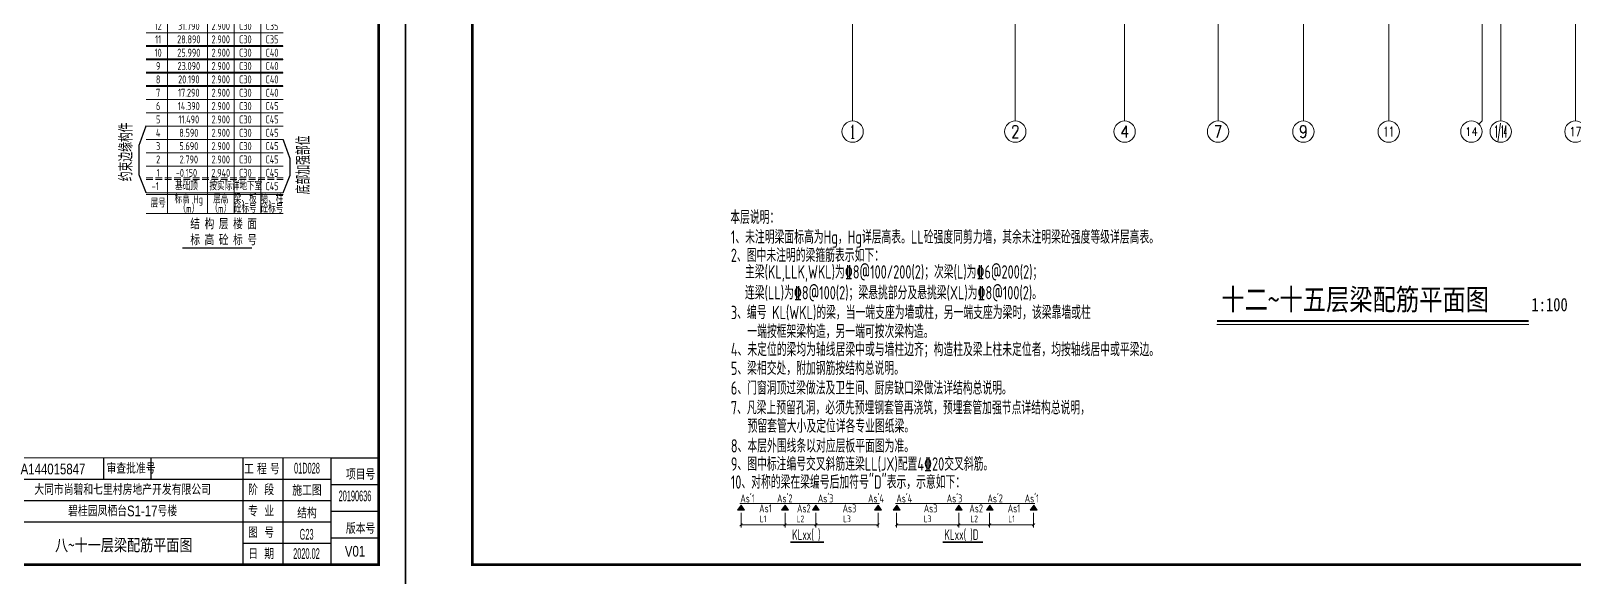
# Model space of a CAD drawing. Extents: x -129922 to 1190196, y -520662 to 139923.
# Drawn here: x 1036367 to 1094221, y -340453 to -319993 of the extents above; entities that cross this region are included whole.
import ezdxf
from ezdxf.enums import TextEntityAlignment as Align

# ---------------------------------------------------------------- set-up
doc = ezdxf.new("R2010")
doc.units = 0
doc.header["$LTSCALE"] = 1000
doc.header["$MEASUREMENT"] = 0
doc.linetypes.add('DASH', pattern=[0.35, 0.25, -0.1])
doc.linetypes.add('DOTE', pattern=[2.42, 2, -0.2, 0.02, -0.2])
for name, color, linetype, lineweight in [('A-标注-轴号', 3, 'Continuous', 15), ('A-标注-轴号文字', 7, 'Continuous', 15), ('A-轴线-塔楼', 1, 'DOTE', 9), ('A-轴线-隔墙', 41, 'DOTE', 9), ('S-板-文字', 7, 'Continuous', 20), ('S-通用-TEXT', 7, 'Continuous', 20)]:
    doc.layers.add(name, color=color, linetype=linetype, lineweight=lineweight)
doc.layers.add('Y-云图图框', color=7, linetype='Continuous')
doc.styles.add('_TCH_AXIS', font='COMPLEX.shx', dxfattribs={"bigfont": 'hztxt.shx'})
doc.styles.add('_YT_Name', font='', dxfattribs={"width": 0.8})
doc.styles.add('_YT_Sign_Text', font='ros.shx', dxfattribs={"width": 0.8, "bigfont": 'hztxt.shx'})
doc.styles.add('COMPLEX', font='COMPLEX')
doc.styles.get("Standard").update_dxf_attribs({"font": 'gbenor.shx', "bigfont": 'gbcbig.shx'})
doc.styles.add('TSSD_NORM', font='tssdeng.shx', dxfattribs={"width": 0.7, "bigfont": 'tssdchn.shx'})
doc.styles.add('TSSD_Rein', font='tssdeng.shx', dxfattribs={"width": 0.7, "bigfont": 'hztxt.shx'})
doc.styles.add('TSSD_REIN_T3', font='tssdeng.shx', dxfattribs={"width": 0.7, "bigfont": 'hztxt.shx'})
doc.styles.add('黑体', font='', dxfattribs={"width": 0.8})
doc.styles.get('_YT_Name').set_extended_font_data('SimHei')
doc.styles.get('黑体').set_extended_font_data('SimHei')
doc.dimstyles.new('_TCH_ARCH&&100', dxfattribs={"dimtxt": 250, "dimasz": 100, "dimexe": 100, "dimexo": 100, "dimgap": 100, "dimtad": 1, "dimdec": 0, "dimzin": 0, "dimdsep": 46, "dimtxsty": 'TSSD_REIN_T3', "dimblk": 'ARCHTICK', "dimcen": 0.09, "dimclrt": 7, "dimazin": 2, "dimtfac": 1, "dimtdec": 0, "dimtix": 1, "dimtmove": 2, "dimatfit": 3, "dimfxl": 0, "dimtolj": 1, "dimtzin": 0, "dimarcsym": 0})

# ---------------------------------------------------------------- blocks, each defined once
blk = doc.blocks.new('_ArchTick')
at = {"color": 0, "linetype": 'ByBlock', "const_width": 0.4}
blk.add_lwpolyline([(-0.5, -0.5), (0.5, 0.5)], dxfattribs=at)
blk = doc.blocks.new('*D73')
at = {"layer": 'Defpoints', "color": 0, "transparency": 16777216}
for p in [(1191, -345), (2839, -345), (2839, -894)]:
    blk.add_point(p, dxfattribs=at)
at = {"layer": 'S-通用-TEXT', "color": 0, "lineweight": -2, "transparency": 16777216}
for p, q in [((1191, -445), (1191, -994)), ((2839, -445), (2839, -994)), ((1191, -894), (2839, -894))]:
    blk.add_line(p, q, dxfattribs=at)
at = {"layer": 'S-通用-TEXT', "color": 0, "lineweight": -2, "transparency": 16777216, "xscale": 100, "yscale": 100, "zscale": 100, "rotation": 180}
blk.add_blockref('_ArchTick', (1191, -894), dxfattribs=at)
at = {"layer": 'S-通用-TEXT', "color": 0, "lineweight": -2, "transparency": 16777216, "xscale": 100, "yscale": 100, "zscale": 100}
blk.add_blockref('_ArchTick', (2839, -894), dxfattribs=at)
at = {"layer": 'S-通用-TEXT', "color": 7, "transparency": 16777216, "insert": (2015, -669), "char_height": 250, "attachment_point": 5, "style": 'TSSD_REIN_T3'}
blk.add_mtext('\\A1;L1', dxfattribs=at)
blk = doc.blocks.new('*D74')
at = {"layer": 'Defpoints', "color": 0, "transparency": 16777216}
for p in [(2839, -345), (3996, -345), (3996, -894)]:
    blk.add_point(p, dxfattribs=at)
at = {"layer": 'S-通用-TEXT', "color": 0, "lineweight": -2, "transparency": 16777216}
for p, q in [((2839, -445), (2839, -994)), ((3996, -445), (3996, -994)), ((2839, -894), (3996, -894))]:
    blk.add_line(p, q, dxfattribs=at)
at = {"layer": 'S-通用-TEXT', "color": 0, "lineweight": -2, "transparency": 16777216, "xscale": 100, "yscale": 100, "zscale": 100, "rotation": 180}
blk.add_blockref('_ArchTick', (2839, -894), dxfattribs=at)
at = {"layer": 'S-通用-TEXT', "color": 0, "lineweight": -2, "transparency": 16777216, "xscale": 100, "yscale": 100, "zscale": 100}
blk.add_blockref('_ArchTick', (3996, -894), dxfattribs=at)
at = {"layer": 'S-通用-TEXT', "color": 7, "transparency": 16777216, "insert": (3418, -669), "char_height": 250, "attachment_point": 5, "style": 'TSSD_REIN_T3'}
blk.add_mtext('\\A1;L2', dxfattribs=at)
blk = doc.blocks.new('*D75')
at = {"layer": 'Defpoints', "color": 0, "transparency": 16777216}
for p in [(3996, -345), (6326, -345), (6326, -894)]:
    blk.add_point(p, dxfattribs=at)
at = {"layer": 'S-通用-TEXT', "color": 0, "lineweight": -2, "transparency": 16777216}
for p, q in [((3996, -445), (3996, -994)), ((6326, -445), (6326, -994)), ((3996, -894), (6326, -894))]:
    blk.add_line(p, q, dxfattribs=at)
at = {"layer": 'S-通用-TEXT', "color": 0, "lineweight": -2, "transparency": 16777216, "xscale": 100, "yscale": 100, "zscale": 100, "rotation": 180}
blk.add_blockref('_ArchTick', (3996, -894), dxfattribs=at)
at = {"layer": 'S-通用-TEXT', "color": 0, "lineweight": -2, "transparency": 16777216, "xscale": 100, "yscale": 100, "zscale": 100}
blk.add_blockref('_ArchTick', (6326, -894), dxfattribs=at)
at = {"layer": 'S-通用-TEXT', "color": 7, "transparency": 16777216, "insert": (5161, -669), "char_height": 250, "attachment_point": 5, "style": 'TSSD_REIN_T3'}
blk.add_mtext('\\A1;L3', dxfattribs=at)
blk = doc.blocks.new('*D76')
at = {"layer": 'Defpoints', "color": 0, "transparency": 16777216}
for p in [(10509, -345), (12157, -345), (12157, -894)]:
    blk.add_point(p, dxfattribs=at)
at = {"layer": 'S-通用-TEXT', "color": 0, "lineweight": -2, "transparency": 16777216}
for p, q in [((10509, -445), (10509, -994)), ((12157, -445), (12157, -994)), ((10509, -894), (12157, -894))]:
    blk.add_line(p, q, dxfattribs=at)
at = {"layer": 'S-通用-TEXT', "color": 0, "lineweight": -2, "transparency": 16777216, "xscale": 100, "yscale": 100, "zscale": 100, "rotation": 180}
blk.add_blockref('_ArchTick', (10509, -894), dxfattribs=at)
at = {"layer": 'S-通用-TEXT', "color": 0, "lineweight": -2, "transparency": 16777216, "xscale": 100, "yscale": 100, "zscale": 100}
blk.add_blockref('_ArchTick', (12157, -894), dxfattribs=at)
at = {"layer": 'S-通用-TEXT', "color": 7, "transparency": 16777216, "insert": (11333, -669), "char_height": 250, "attachment_point": 5, "style": 'TSSD_REIN_T3'}
blk.add_mtext('\\A1;L1', dxfattribs=at)
blk = doc.blocks.new('*D77')
at = {"layer": 'Defpoints', "color": 0, "transparency": 16777216}
for p in [(9351, -345), (10509, -345), (10509, -894)]:
    blk.add_point(p, dxfattribs=at)
at = {"layer": 'S-通用-TEXT', "color": 0, "lineweight": -2, "transparency": 16777216}
for p, q in [((9351, -445), (9351, -994)), ((10509, -445), (10509, -994)), ((9351, -894), (10509, -894))]:
    blk.add_line(p, q, dxfattribs=at)
at = {"layer": 'S-通用-TEXT', "color": 0, "lineweight": -2, "transparency": 16777216, "xscale": 100, "yscale": 100, "zscale": 100, "rotation": 180}
blk.add_blockref('_ArchTick', (9351, -894), dxfattribs=at)
at = {"layer": 'S-通用-TEXT', "color": 0, "lineweight": -2, "transparency": 16777216, "xscale": 100, "yscale": 100, "zscale": 100}
blk.add_blockref('_ArchTick', (10509, -894), dxfattribs=at)
at = {"layer": 'S-通用-TEXT', "color": 7, "transparency": 16777216, "insert": (9930, -669), "char_height": 250, "attachment_point": 5, "style": 'TSSD_REIN_T3'}
blk.add_mtext('\\A1;L2', dxfattribs=at)
blk = doc.blocks.new('*D78')
at = {"layer": 'Defpoints', "color": 0, "transparency": 16777216}
for p in [(7021, -345), (9351, -345), (9351, -894)]:
    blk.add_point(p, dxfattribs=at)
at = {"layer": 'S-通用-TEXT', "color": 0, "lineweight": -2, "transparency": 16777216}
for p, q in [((7021, -445), (7021, -994)), ((9351, -445), (9351, -994)), ((7021, -894), (9351, -894))]:
    blk.add_line(p, q, dxfattribs=at)
at = {"layer": 'S-通用-TEXT', "color": 0, "lineweight": -2, "transparency": 16777216, "xscale": 100, "yscale": 100, "zscale": 100, "rotation": 180}
blk.add_blockref('_ArchTick', (7021, -894), dxfattribs=at)
at = {"layer": 'S-通用-TEXT', "color": 0, "lineweight": -2, "transparency": 16777216, "xscale": 100, "yscale": 100, "zscale": 100}
blk.add_blockref('_ArchTick', (9351, -894), dxfattribs=at)
at = {"layer": 'S-通用-TEXT', "color": 7, "transparency": 16777216, "insert": (8186, -669), "char_height": 250, "attachment_point": 5, "style": 'TSSD_REIN_T3'}
blk.add_mtext('\\A1;L3', dxfattribs=at)
blk = doc.blocks.new('ECMCTK_A1_横_单行图名--0')
for p, q in [((727.8, 50), (727.8, 42)), ((745.48, 50), (745.48, 42)), ((780, 50), (780, 10)), ((795, 50), (795, 10)), ((813, 50.01), (831, 50)), ((813, 50.01), (813, 10)), ((675, 42), (813, 42)), ((813, 40.01), (831, 40.01)), ((573, 34), (813, 34)), ((813, 30.01), (831, 30)), ((573, 26), (813, 26)), ((780, 18), (813, 18)), ((813, 20), (831, 20))]:
    blk.add_line(p, q)
at = {"color": 4}
blk.add_lwpolyline([(0, 0), (841, 0), (841, 594), (0, 594)], close=True, dxfattribs=at)
for points, const_width in [([(25, 10), (831, 10), (831, 584), (25, 584)], 1), ([(573, 10), (831, 10), (831, 50), (573, 50)], 0.45)]:
    blk.add_lwpolyline(points, close=True, dxfattribs=dict(const_width=const_width))
at = {"const_width": 0.45}
for points in [[(573, 10), (573, 50.01), (813, 50.01)], [(813, 50.01), (813, 10)]]:
    blk.add_lwpolyline(points, dxfattribs=at)
at = {"style": '_YT_Sign_Text', "width": 0.8}
for s, p in [('审查批准号', (728.91, 44.06)), ('工 程 号', (780.47, 43.85)), ('项目号', (818.65, 41.8)), ('阶  段', (782.01, 36.05)), ('专  业', (782.01, 28.05)), ('图  号', (782.01, 20.05)), ('版本号', (818.65, 21.55)), ('日  期', (782.01, 12.05))]:
    blk.add_text(s, height=4, dxfattribs=at).set_placement(p)
at = {"color": 80, "flags": 3}
for tag, height, p in [('YTHQINS', 3, (34.31, 585.5)), ('ECMCKEY', 3, (292.07, 288.23)), ('YTTQINS', 5.62, (848.03, 12.81)), ('YTFRAME', 3, (652.76, 5.84)), ('YTBARCODE_T1', 3, (749.78, 5.95))]:
    blk.add_attdef(tag, text='', height=height, dxfattribs=at).set_placement(p, align=Align.MIDDLE_CENTER)
for tag, height, style, width, p in [('证书编号', 4, '_YT_Sign_Text', 0.8, (708.87, 43.81)), ('审查批准号', 4, '_YT_Sign_Text', 0.8, (761.06, 43.81)), ('工程号', 4, '_YT_Sign_Text', 0.5, (804.08, 44.12)), ('设计单位', 6, '_YT_Name', 0.8, (623.75, 38.6)), ('建设单位', 4, '_YT_Sign_Text', 0.8, (734.96, 36.11)), ('阶段', 4, '_YT_Sign_Text', 0.8, (804.08, 35.81)), ('项目号', 4, '_YT_Sign_Text', 0.5, (822.08, 33.72)), ('项目名称', 4, '_YT_Sign_Text', 0.8, (734.96, 28.11)), ('专业', 4, '_YT_Sign_Text', 0.8, (804.08, 27.31)), ('图纸编号', 4, '_YT_Sign_Text', 0.5, (803.93, 19.36)), ('图纸名称', 4.5, '_YT_Name', 0.8, (735.39, 15.06)), ('版本号', 4, '_YT_Sign_Text', 0.8, (822.08, 13)), ('出图比例', 4.2, '_YT_Sign_Text', 0.8, (681.82, 11.78)), ('日期', 4, '_YT_Sign_Text', 0.5, (803.88, 12.13))]:
    blk.add_attdef(tag, text='', height=height, dxfattribs=dict(style=style, width=width)).set_placement(p, align=Align.CENTER)
at = {"style": '_YT_Sign_Text', "width": 0.8, "flags": 3}
for tag, p, height in [('[审定人]', (590.95, 27.81), 4.1), ('{审定人}', (605.87, 26.45), 6.24), ('[校对人]', (642.23, 27.82), 4.1), ('{校对人}', (658.35, 26.53), 6.24), ('[审核人]', (591.01, 19.76), 4.1), ('{审核人}', (606.98, 18.44), 6.24), ('[设计人]', (642.47, 20.21), 4.1), ('{设计人}', (658.48, 18.54), 6.24), ('{项目负责人}', (608.28, 10.72), 6.24), ('[项目负责人]', (590.78, 12.01), 4.1), ('[专业负责人]', (642.74, 11.77), 4.1), ('{专业负责人}', (658.58, 10.36), 6.24)]:
    blk.add_attdef(tag, p, '', height=height, dxfattribs=at)
at = {"color": 80, "flags": 3}
for tag, p in [('YTBZSIT', (25, 10)), ('EXT_TK_LEFT', (25, 10)), ('YTQRCODE', (551.04, 11.91))]:
    blk.add_attdef(tag, p, '', height=3, dxfattribs=at)
blk = doc.blocks.new('27F')
at = {"layer": 'S-通用-TEXT'}
for p, q in [((1009, 15068), (6141, 15068)), ((1809, 15068), (1809, 1293)), ((3309, 15068), (3309, 1293)), ((4309, 1293), (4309, 15068)), ((5309, 1293), (5309, 15068)), ((1009, 14568), (6141, 14568)), ((1009, 14068), (6141, 14068)), ((1009, 13568), (6141, 13568)), ((1009, 13068), (6141, 13068)), ((1009, 12568), (6141, 12568)), ((1009, 12068), (6141, 12068)), ((1009, 11568), (6141, 11568)), ((1009, 11068), (6141, 11068)), ((1009, 10568), (6141, 10568)), ((1009, 10068), (6141, 10068)), ((1009, 9568), (6141, 9568)), ((1009, 9068), (6141, 9068)), ((1009, 8568), (6141, 8568)), ((1009, 8068), (6141, 8068)), ((1009, 7568), (6141, 7568)), ((1009, 7068), (6141, 7068)), ((1009, 6568), (6141, 6568)), ((1009, 6068), (6141, 6068)), ((1009, 5568), (6141, 5568)), ((1009, 5068), (6141, 5068)), ((1009, 4568), (6141, 4568)), ((1009, 4068), (6141, 4068)), ((1009, 3568), (6141, 3568)), ((1009, 3068), (6141, 3068)), ((1009, 2068), (6141, 2068)), ((1009, 2007), (6141, 2007)), ((1009, 1293), (6141, 1293))]:
    blk.add_line(p, q, dxfattribs=at)
at = {"layer": 'S-通用-TEXT', "linetype": 'DASH'}
for p, q in [((1009, 2629), (6141, 2629)), ((1009, 2568), (6141, 2568)), ((1009, 2568), (6141, 2568)), ((1009, 2568), (6141, 2568))]:
    blk.add_line(p, q, dxfattribs=at)
at = {"layer": 'S-通用-TEXT'}
for points in [[(1009, 4586, 50, 50, 0), (744, 3854, 50, 50, 0), (745, 2735, 50, 50, 0), (1009, 2068, 0, 0, 0)], [(6141, 4074, 50, 50, 0), (6406, 3342, 50, 50, 0), (6406, 2735, 50, 50, 0), (6141, 2068, 0, 0, 0)]]:
    blk.add_lwpolyline(points, format="xyseb", dxfattribs=at)
at = {"layer": 'S-通用-TEXT', "const_width": 50}
blk.add_lwpolyline([(2361, 0), (4977, 0)], dxfattribs=at)
at = {"layer": 'S-通用-TEXT', "style": 'TSSD_Rein', "width": 0.7}
for s, p in [('屋面', (1459, 14818)), ('24', (1459, 14318)), ('66.590', (2609, 14318)), ('69.600', (2609, 14818)), ('2.900', (3806, 14318)), ('C30', (4728, 14818)), ('C30', (4728, 14318)), ('C30', (5728, 14818)), ('C30', (5728, 14318)), ('23', (1459, 13818)), ('63.690', (2609, 13818)), ('2.900', (3806, 13818)), ('C30', (4728, 13818)), ('C30', (5728, 13818)), ('22', (1459, 13318)), ('60.790', (2609, 13318)), ('2.900', (3806, 13318)), ('C30', (4728, 13318)), ('C30', (5728, 13318)), ('21', (1459, 12818)), ('57.890', (2609, 12818)), ('2.900', (3806, 12818)), ('C30', (4728, 12818)), ('C30', (5728, 12818)), ('20', (1459, 12318)), ('54.990', (2609, 12318)), ('2.900', (3806, 12318)), ('C30', (4728, 12318)), ('C30', (5728, 12318)), ('19', (1459, 11818)), ('52.090', (2609, 11818)), ('2.900', (3806, 11818)), ('C30', (4728, 11818)), ('C30', (5728, 11818)), ('18', (1459, 11318)), ('49.190', (2609, 11318)), ('2.900', (3806, 11318)), ('C30', (4728, 11318)), ('C30', (5728, 11318)), ('16', (1459, 10318)), ('17', (1459, 10818)), ('46.290', (2609, 10818)), ('43.390', (2609, 10318)), ('2.900', (3806, 10818)), ('2.900', (3806, 10318)), ('C30', (4728, 10818)), ('C30', (4728, 10318)), ('C30', (5728, 10818)), ('C30', (5728, 10318)), ('15', (1459, 9818)), ('40.490', (2609, 9818)), ('2.900', (3806, 9818)), ('C30', (4728, 9818)), ('C30', (5728, 9818)), ('14', (1459, 9318)), ('37.590', (2609, 9318)), ('2.900', (3806, 9318)), ('C30', (4728, 9318)), ('13', (1459, 8818)), ('34.690', (2609, 8818)), ('2.900', (3806, 8818)), ('C30', (4728, 8818)), ('12', (1459, 8318)), ('31.790', (2609, 8318)), ('2.900', (3806, 8318)), ('C30', (4728, 8318)), ('11', (1459, 7818)), ('28.890', (2609, 7818)), ('2.900', (3806, 7818)), ('C30', (4728, 7818)), ('10', (1459, 7318)), ('9', (1459, 6818)), ('25.990', (2609, 7318)), ('23.090', (2609, 6818)), ('2.900', (3806, 7318)), ('2.900', (3806, 6818)), ('C30', (4728, 7318)), ('C30', (4728, 6818)), ('C40', (5728, 7318)), ('C40', (5728, 6818)), ('8', (1459, 6318)), ('20.190', (2609, 6318)), ('2.900', (3806, 6318)), ('C30', (4728, 6318)), ('C40', (5728, 6318)), ('7', (1459, 5818)), ('17.290', (2609, 5818)), ('2.900', (3806, 5818)), ('C30', (4728, 5818)), ('C40', (5728, 5818)), ('6', (1459, 5318)), ('14.390', (2609, 5318)), ('2.900', (3806, 5318)), ('C30', (4728, 5318)), ('5', (1459, 4818)), ('11.490', (2609, 4818)), ('2.900', (3806, 4818)), ('C30', (4728, 4818)), ('4', (1459, 4318)), ('8.590', (2609, 4318)), ('2.900', (3806, 4318)), ('C30', (4728, 4318)), ('3', (1459, 3818)), ('5.690', (2609, 3818)), ('2.900', (3806, 3818)), ('C30', (4728, 3818)), ('2', (1459, 3318)), ('1', (1459, 2818)), ('-0.150', (2520, 2818)), ('2.790', (2609, 3318)), ('2.940', (3806, 2818)), ('2.900', (3806, 3318)), ('C30', (4728, 3318)), ('C30', (4728, 2818)), ('-1', (1349, 2318)), ('基础顶', (2520, 2318)), ('按实际', (3806, 2318)), ('详地下室', (4792, 2318)), ('层号', (1459, 1674)), ('标高 Hg', (2609, 1827)), ('层高', (3806, 1827)), ('梁、板', (4726, 1833)), ('墙、柱', (5726, 1833)), ('（m）', (2609, 1475)), ('（m）', (3806, 1475)), ('砼标号', (4726, 1480)), ('砼标号', (5726, 1480))]:
    blk.add_text(s, height=300, dxfattribs=at).set_placement(p, align=Align.MIDDLE_CENTER)
at = {"layer": 'S-通用-TEXT', "color": 6, "style": 'TSSD_Rein', "width": 0.7}
for s, p in [('C35', (5728, 9318)), ('C35', (5728, 8818)), ('C35', (5728, 8318)), ('C35', (5728, 7818)), ('C45', (5728, 5318)), ('C45', (5728, 4818)), ('C45', (5728, 4318)), ('C45', (5728, 3818)), ('C45', (5728, 3318)), ('C45', (5728, 2818)), ('C45', (5728, 2318))]:
    blk.add_text(s, height=300, dxfattribs=at).set_placement(p, align=Align.MIDDLE_CENTER)
at = {"layer": 'S-通用-TEXT', "color": 7, "style": 'TSSD_Rein', "width": 0.7}
for s, p in [('约束边缘构件', (500, 2502)), ('底部加强部位', (7150, 2013))]:
    blk.add_text(s, height=500, rotation=90, dxfattribs=at).set_placement(p)
at = {"layer": 'S-通用-TEXT', "style": 'TSSD_NORM', "width": 0.7}
for s, p in [('结 构 层 楼 面 ', (2665, 706)), ('标 高 砼 标 号', (2665, 106))]:
    blk.add_text(s, height=400, dxfattribs=at).set_placement(p)
blk = doc.blocks.new('24F')
at = {"layer": 'S-通用-TEXT'}
blk.add_blockref('27F', (0, 0), dxfattribs=at)
blk = doc.blocks.new('_AXISO')
blk.add_circle((0, 0), 0.5)
at = {"layer": 'S-板-文字', "style": 'COMPLEX', "width": 1.041667}
blk.add_attdef('A', text='', height=0.56, dxfattribs=at).set_placement((-0.25, -0.28), (0.25, -0.28), align=Align.FIT)
blk = doc.blocks.new('ZHOUWANG3')
at = {"layer": 'A-标注-轴号'}
for p, q in [((88652, 248942), (88652, 252942)), ((94752, 248942), (94752, 252942)), ((97452, 248942), (97452, 252942)), ((99452, 248942), (99452, 252942)), ((101752, 248942), (101752, 252942)), ((103352, 248942), (103352, 252942)), ((105552, 248942), (105552, 252942)), ((107752, 248942), (107752, 252942)), ((109502, 248942), (109502, 252942)), ((111102, 248942), (111102, 252942)), ((113402, 248942), (113402, 252942)), ((115002, 248942), (115002, 252942)), ((116752, 248942), (116752, 252942)), ((118952, 248942), (118952, 252942)), ((121152, 248942), (121152, 252942)), ((121869, 253059), (121752, 252942)), ((121752, 248942), (121752, 252942)), ((124452, 248942), (124452, 252942)), ((127052, 248942), (127052, 252942)), ((129752, 248942), (129752, 252942)), ((135852, 248942), (135852, 252942)), ((88652, 226834), (88652, 222834)), ((94752, 226834), (94752, 222834)), ((98852, 226834), (98852, 222834)), ((102352, 226834), (102352, 222834)), ((105552, 226834), (105552, 222834)), ((108752, 226834), (108752, 222834)), ((112252, 226834), (112252, 222834)), ((112952, 226834), (112952, 222834)), ((115752, 226834), (115752, 222834)), ((118952, 226834), (118952, 222834)), ((122152, 226834), (122152, 222834)), ((125652, 226834), (125652, 222834)), ((129752, 226834), (129752, 222834)), ((135852, 226834), (135852, 222834)), ((112135, 222716), (112252, 222834))]:
    blk.add_line(p, q, dxfattribs=at)
at = {"layer": 'A-轴线-塔楼', "linetype": 'DOTE', "ltscale": 0.5}
for p, q in [((88652, 248942), (88652, 226834)), ((94752, 248942), (94752, 226834)), ((97452, 248942), (97452, 241486)), ((99452, 248942), (99452, 244136)), ((101752, 248942), (101752, 241486)), ((103352, 248942), (103352, 239686)), ((105552, 248942), (105552, 226834)), ((107752, 248942), (107752, 239686)), ((109502, 248942), (109502, 241486)), ((111102, 248942), (111102, 242986)), ((113402, 248942), (113402, 243076)), ((115002, 248942), (115002, 241486)), ((116752, 248942), (116752, 239686)), ((118952, 248942), (118952, 226834)), ((121152, 248942), (121152, 239686)), ((121752, 248942), (121752, 241550)), ((124452, 248942), (124452, 242986)), ((127052, 248942), (127052, 241486)), ((129752, 248942), (129752, 226834)), ((135852, 248942), (135852, 226834)), ((139798, 246686), (85362, 246686)), ((115570, 246386), (110660, 246386)), ((139798, 246336), (121152, 246336)), ((102322, 244386), (85362, 244386)), ((115570, 244086), (109062, 244086)), ((139798, 244136), (121152, 244136)), ((139798, 243236), (85362, 243236)), ((98852, 241886), (98852, 226834)), ((112252, 241886), (112252, 226834)), ((125652, 241886), (125652, 226834)), ((139798, 241686), (85362, 241686)), ((139798, 239886), (85362, 239886)), ((102352, 240086), (102352, 226834)), ((108752, 240086), (108752, 226834)), ((115752, 240086), (115752, 226834)), ((122152, 240086), (122152, 225988)), ((139798, 239186), (85362, 239186)), ((122394, 235586), (101608, 235586)), ((139798, 231586), (85362, 231586)), ((112952, 230993), (112952, 226834)), ((139798, 228686), (85362, 228686))]:
    blk.add_line(p, q, dxfattribs=at)
at = {"layer": 'A-轴线-隔墙', "ltscale": 0.5}
for p, q in [((90302, 236186), (90302, 248942)), ((93052, 236186), (93052, 248942)), ((93452, 238966), (93452, 248942)), ((131052, 238966), (131052, 248942)), ((131452, 236186), (131452, 248942)), ((134202, 236186), (134202, 248942)), ((100352, 242784), (100352, 244586)), ((123252, 242936), (123252, 244336)), ((97052, 238770), (97052, 241936)), ((100552, 239386), (100552, 241886)), ((110552, 239386), (110552, 241886)), ((113952, 239386), (113952, 241886)), ((123952, 238886), (123952, 241886)), ((127452, 238770), (127452, 241936)), ((122394, 237286), (101608, 237286)), ((94952, 236386), (85362, 236386)), ((91952, 226834), (91952, 236486)), ((139798, 236386), (129552, 236386)), ((132552, 226834), (132552, 236486)), ((94952, 235136), (85362, 235136)), ((139798, 235136), (129552, 235136)), ((139798, 231186), (85362, 231186)), ((139798, 230136), (85362, 230136))]:
    blk.add_line(p, q, dxfattribs=at)
at = {"layer": 'A-标注-轴号'}
ref = blk.add_blockref('_AXISO', (88652, 253342), dxfattribs=dict(at, xscale=800, yscale=800, zscale=800))
ref.add_attrib('A', '1', dxfattribs={"layer": 'A-标注-轴号文字', "height": 515, "style": '_TCH_AXIS'}).set_placement((88542, 253085), (88762, 253085), align=Align.FIT)
ref = blk.add_blockref('_AXISO', (94752, 253342), dxfattribs=dict(at, xscale=800, yscale=800, zscale=800))
ref.add_attrib('A', '2', dxfattribs={"layer": 'A-标注-轴号文字', "height": 466, "style": '_TCH_AXIS'}).set_placement((94597, 253109), (94907, 253109), align=Align.FIT)
ref = blk.add_blockref('_AXISO', (97452, 253342), dxfattribs=dict(at, xscale=800, yscale=800, zscale=800))
ref.add_attrib('A', '3', dxfattribs={"layer": 'A-标注-轴号文字', "height": 466, "style": '_TCH_AXIS'}).set_placement((97297, 253109), (97607, 253109), align=Align.FIT)
ref = blk.add_blockref('_AXISO', (99452, 253342), dxfattribs=dict(at, xscale=800, yscale=800, zscale=800))
ref.add_attrib('A', '5', dxfattribs={"layer": 'A-标注-轴号文字', "height": 466, "style": '_TCH_AXIS'}).set_placement((99297, 253109), (99607, 253109), align=Align.FIT)
ref = blk.add_blockref('_AXISO', (101752, 253342), dxfattribs=dict(at, xscale=800, yscale=800, zscale=800))
ref.add_attrib('A', '6', dxfattribs={"layer": 'A-标注-轴号文字', "height": 466, "style": '_TCH_AXIS'}).set_placement((101597, 253109), (101907, 253109), align=Align.FIT)
ref = blk.add_blockref('_AXISO', (103352, 253342), dxfattribs=dict(at, xscale=800, yscale=800, zscale=800))
ref.add_attrib('A', '8', dxfattribs={"layer": 'A-标注-轴号文字', "height": 466, "style": '_TCH_AXIS'}).set_placement((103197, 253109), (103507, 253109), align=Align.FIT)
ref = blk.add_blockref('_AXISO', (105552, 253342), dxfattribs=dict(at, xscale=800, yscale=800, zscale=800))
ref.add_attrib('A', '9', dxfattribs={"layer": 'A-标注-轴号文字', "height": 466, "style": '_TCH_AXIS'}).set_placement((105397, 253109), (105707, 253109), align=Align.FIT)
ref = blk.add_blockref('_AXISO', (107752, 253342), dxfattribs=dict(at, xscale=800, yscale=800, zscale=800))
ref.add_attrib('A', '10', dxfattribs={"layer": 'A-标注-轴号文字', "height": 328.4, "style": '_TCH_AXIS'}).set_placement((107525, 253178), (107979, 253178), align=Align.FIT)
ref = blk.add_blockref('_AXISO', (109502, 253342), dxfattribs=dict(at, xscale=800, yscale=800, zscale=800))
ref.add_attrib('A', '12', dxfattribs={"layer": 'A-标注-轴号文字', "height": 328.4, "style": '_TCH_AXIS'}).set_placement((109275, 253178), (109729, 253178), align=Align.FIT)
ref = blk.add_blockref('_AXISO', (111102, 253342), dxfattribs=dict(at, xscale=800, yscale=800, zscale=800))
ref.add_attrib('A', '13', dxfattribs={"layer": 'A-标注-轴号文字', "height": 328.4, "style": '_TCH_AXIS'}).set_placement((110875, 253178), (111329, 253178), align=Align.FIT)
ref = blk.add_blockref('_AXISO', (113402, 253342), dxfattribs=dict(at, xscale=800, yscale=800, zscale=800))
ref.add_attrib('A', '15', dxfattribs={"layer": 'A-标注-轴号文字', "height": 328.4, "style": '_TCH_AXIS'}).set_placement((113175, 253178), (113629, 253178), align=Align.FIT)
ref = blk.add_blockref('_AXISO', (115002, 253342), dxfattribs=dict(at, xscale=800, yscale=800, zscale=800))
ref.add_attrib('A', '16', dxfattribs={"layer": 'A-标注-轴号文字', "height": 328.4, "style": '_TCH_AXIS'}).set_placement((114775, 253178), (115229, 253178), align=Align.FIT)
ref = blk.add_blockref('_AXISO', (116752, 253342), dxfattribs=dict(at, xscale=800, yscale=800, zscale=800))
ref.add_attrib('A', '18', dxfattribs={"layer": 'A-标注-轴号文字', "height": 328.4, "style": '_TCH_AXIS'}).set_placement((116525, 253178), (116979, 253178), align=Align.FIT)
ref = blk.add_blockref('_AXISO', (118952, 253342), dxfattribs=dict(at, xscale=800, yscale=800, zscale=800))
ref.add_attrib('A', '19', dxfattribs={"layer": 'A-标注-轴号文字', "height": 328.4, "style": '_TCH_AXIS'}).set_placement((118725, 253178), (119179, 253178), align=Align.FIT)
ref = blk.add_blockref('_AXISO', (121152, 253342), dxfattribs=dict(at, xscale=800, yscale=800, zscale=800))
ref.add_attrib('A', '20', dxfattribs={"layer": 'A-标注-轴号文字', "height": 294.3, "style": '_TCH_AXIS'}).set_placement((120914, 253195), (121390, 253195), align=Align.FIT)
ref = blk.add_blockref('_AXISO', (122152, 253342), dxfattribs=dict(at, xscale=800, yscale=800, zscale=800))
ref.add_attrib('A', '21', dxfattribs={"layer": 'A-标注-轴号文字', "height": 328.4, "style": '_TCH_AXIS'}).set_placement((121925, 253178), (122379, 253178), align=Align.FIT)
ref = blk.add_blockref('_AXISO', (124452, 253342), dxfattribs=dict(at, xscale=800, yscale=800, zscale=800))
ref.add_attrib('A', '23', dxfattribs={"layer": 'A-标注-轴号文字', "height": 294.3, "style": '_TCH_AXIS'}).set_placement((124214, 253195), (124690, 253195), align=Align.FIT)
ref = blk.add_blockref('_AXISO', (127052, 253342), dxfattribs=dict(at, xscale=800, yscale=800, zscale=800))
ref.add_attrib('A', '25', dxfattribs={"layer": 'A-标注-轴号文字', "height": 294.3, "style": '_TCH_AXIS'}).set_placement((126814, 253195), (127290, 253195), align=Align.FIT)
ref = blk.add_blockref('_AXISO', (129752, 253342), dxfattribs=dict(at, xscale=800, yscale=800, zscale=800))
ref.add_attrib('A', '26', dxfattribs={"layer": 'A-标注-轴号文字', "height": 294.3, "style": '_TCH_AXIS'}).set_placement((129514, 253195), (129990, 253195), align=Align.FIT)
ref = blk.add_blockref('_AXISO', (135852, 253342), dxfattribs=dict(at, xscale=800, yscale=800, zscale=800))
ref.add_attrib('A', '27', dxfattribs={"layer": 'A-标注-轴号文字', "height": 294.3, "style": '_TCH_AXIS'}).set_placement((135614, 253195), (136090, 253195), align=Align.FIT)
ref = blk.add_blockref('_AXISO', (88652, 222434), dxfattribs=dict(at, xscale=800, yscale=800, zscale=800))
ref.add_attrib('A', '1', dxfattribs={"layer": 'A-标注-轴号文字', "height": 515, "style": '_TCH_AXIS'}).set_placement((88542, 222176), (88762, 222176), align=Align.FIT)
ref = blk.add_blockref('_AXISO', (94752, 222434), dxfattribs=dict(at, xscale=800, yscale=800, zscale=800))
ref.add_attrib('A', '2', dxfattribs={"layer": 'A-标注-轴号文字', "height": 466, "style": '_TCH_AXIS'}).set_placement((94597, 222201), (94907, 222201), align=Align.FIT)
ref = blk.add_blockref('_AXISO', (98852, 222434), dxfattribs=dict(at, xscale=800, yscale=800, zscale=800))
ref.add_attrib('A', '4', dxfattribs={"layer": 'A-标注-轴号文字', "height": 445, "style": '_TCH_AXIS'}).set_placement((98682, 222211), (99022, 222211), align=Align.FIT)
ref = blk.add_blockref('_AXISO', (102352, 222434), dxfattribs=dict(at, xscale=800, yscale=800, zscale=800))
ref.add_attrib('A', '7', dxfattribs={"layer": 'A-标注-轴号文字', "height": 466, "style": '_TCH_AXIS'}).set_placement((102197, 222201), (102507, 222201), align=Align.FIT)
ref = blk.add_blockref('_AXISO', (105552, 222434), dxfattribs=dict(at, xscale=800, yscale=800, zscale=800))
ref.add_attrib('A', '9', dxfattribs={"layer": 'A-标注-轴号文字', "height": 466, "style": '_TCH_AXIS'}).set_placement((105397, 222201), (105707, 222201), align=Align.FIT)
ref = blk.add_blockref('_AXISO', (108752, 222434), dxfattribs=dict(at, xscale=800, yscale=800, zscale=800))
ref.add_attrib('A', '11', dxfattribs={"layer": 'A-标注-轴号文字', "height": 368.8, "style": '_TCH_AXIS'}).set_placement((108541, 222249), (108963, 222249), align=Align.FIT)
ref = blk.add_blockref('_AXISO', (111852, 222434), dxfattribs=dict(at, xscale=800, yscale=800, zscale=800))
ref.add_attrib('A', '14', dxfattribs={"layer": 'A-标注-轴号文字', "height": 314.1, "style": '_TCH_AXIS'}).set_placement((111620, 222277), (112084, 222277), align=Align.FIT)
ref = blk.add_blockref('_AXISO', (112952, 222434), dxfattribs=dict(at, xscale=800, yscale=800, zscale=800))
ref.add_attrib('A', '1/14', dxfattribs={"layer": 'A-标注-轴号文字', "height": 452.5, "style": '_TCH_AXIS', "width": 0.308824}).set_placement((112726, 222207), (113178, 222207), align=Align.FIT)
ref = blk.add_blockref('_AXISO', (115752, 222434), dxfattribs=dict(at, xscale=800, yscale=800, zscale=800))
ref.add_attrib('A', '17', dxfattribs={"layer": 'A-标注-轴号文字', "height": 328.4, "style": '_TCH_AXIS'}).set_placement((115525, 222269), (115979, 222269), align=Align.FIT)
ref = blk.add_blockref('_AXISO', (118952, 222434), dxfattribs=dict(at, xscale=800, yscale=800, zscale=800))
ref.add_attrib('A', '19', dxfattribs={"layer": 'A-标注-轴号文字', "height": 328.4, "style": '_TCH_AXIS'}).set_placement((118725, 222269), (119179, 222269), align=Align.FIT)
ref = blk.add_blockref('_AXISO', (122152, 222434), dxfattribs=dict(at, xscale=800, yscale=800, zscale=800))
ref.add_attrib('A', '22', dxfattribs={"layer": 'A-标注-轴号文字', "height": 294.3, "style": '_TCH_AXIS'}).set_placement((121914, 222286), (122390, 222286), align=Align.FIT)
ref = blk.add_blockref('_AXISO', (125652, 222434), dxfattribs=dict(at, xscale=800, yscale=800, zscale=800))
ref.add_attrib('A', '24', dxfattribs={"layer": 'A-标注-轴号文字', "height": 282.2, "style": '_TCH_AXIS'}).set_placement((125410, 222293), (125894, 222293), align=Align.FIT)
ref = blk.add_blockref('_AXISO', (129752, 222434), dxfattribs=dict(at, xscale=800, yscale=800, zscale=800))
ref.add_attrib('A', '26', dxfattribs={"layer": 'A-标注-轴号文字', "height": 294.3, "style": '_TCH_AXIS'}).set_placement((129514, 222286), (129990, 222286), align=Align.FIT)
ref = blk.add_blockref('_AXISO', (135852, 222434), dxfattribs=dict(at, xscale=800, yscale=800, zscale=800))
ref.add_attrib('A', '27', dxfattribs={"layer": 'A-标注-轴号文字', "height": 294.3, "style": '_TCH_AXIS'}).set_placement((135614, 222286), (136090, 222286), align=Align.FIT)
blk = doc.blocks.new('二级梁说明')
at = {"layer": 'S-通用-TEXT'}
for points in [[(1063.7, -345.2), (1318.1, -345.2), (1190.9, -151.5)], [(2711.9, -345.2), (2966.2, -345.2), (2839.1, -151.5)], [(3869.2, -345.2), (4123.5, -345.2), (3996.3, -151.5)], [(6199.1, -345.2), (6453.4, -345.2), (6326.2, -151.5)], [(7026.2, -151.5), (6899.1, -345.2), (7153.4, -345.2)], [(9356.1, -151.5), (9228.9, -345.2), (9483.3, -345.2)], [(10513.4, -151.5), (10386.2, -345.2), (10640.5, -345.2)], [(12161.5, -151.5), (12034.4, -345.2), (12288.7, -345.2)]]:
    blk.add_hatch(color=4, dxfattribs=at).paths.add_polyline_path(points)
at = {"layer": 'S-通用-TEXT', "color": 4, "elevation": 0}
for points in [[(1190.9, -151.5), (1318.1, -345.2), (1063.7, -345.2)], [(2839.1, -151.5), (2966.2, -345.2), (2711.9, -345.2)], [(3996.3, -151.5), (4123.5, -345.2), (3869.2, -345.2)], [(6326.2, -151.5), (6453.4, -345.2), (6199.1, -345.2)], [(7026.2, -151.5), (6899.1, -345.2), (7153.4, -345.2)], [(9356.1, -151.5), (9228.9, -345.2), (9483.3, -345.2)], [(10513.4, -151.5), (10386.2, -345.2), (10640.5, -345.2)], [(12161.5, -151.5), (12034.4, -345.2), (12288.7, -345.2)]]:
    blk.add_lwpolyline(points, close=True, dxfattribs=at)
at = {"layer": 'S-通用-TEXT', "elevation": 0}
for points in [[(1146.4, -96.5), (6376.2, -96.5)], [(12206, -96.5), (6976.3, -96.5)]]:
    blk.add_lwpolyline(points, dxfattribs=at)
at = {"layer": 'S-通用-TEXT', "color": 3, "const_width": 59.9, "elevation": 0}
for points in [[(3036.1, -1545.7), (4300, -1545.7)], [(8745, -1545.7), (10261.7, -1545.7)]]:
    blk.add_lwpolyline(points, dxfattribs=at)
at = {"layer": 'S-通用-TEXT', "style": 'TSSD_Rein'}
for s, height, width, p in [('本层说明：', 500, 0.7, (787.9, 10375.3)), ('1、未注明梁面标高为Hg，Hg详层高表。LL砼强度同剪力墙，其余未注明梁砼强度等级详层高表。', 500, 0.7, (810.5, 9635.5)), ('2、图中未注明的梁箍筋表示如下： ', 500, 0.7, (808.3, 8951.9)), ('主梁(KL,LLK,WKL)为\x848@100/200(2)；次梁(L)为\x846@200(2)；    ', 500, 0.7, (1340.1, 8330.5)), ('连梁(LL)为\x848@100(2)；梁悬挑部分及悬挑梁(XL)为\x848@100(2)。', 500, 0.7, (1338.4, 7549.7)), ('3、编号 KL(WKL)的梁，当一端支座为墙或柱，另一端支座为梁时，该梁靠墙或柱', 500, 0.7, (808.8, 6810.7)), ('一端按框架梁构造，另一端可按次梁构造。', 500, 0.7, (1425.2, 6099.9)), ('4、未定位的梁均为轴线居梁中或与墙柱边齐；构造柱及梁上柱未定位者，均按轴线居中或平梁边。', 500, 0.7, (808.8, 5423.7)), ('5、梁相交处，附加钢筋按结构总说明。', 500, 0.7, (808.8, 4722.2)), ('6、门窗洞顶过梁做法及卫生间、厨房缺口梁做法详结构总说明。', 500, 0.7, (808.8, 3982.6)), ('7、凡梁上预留孔洞，必须先预埋钢套管再浇筑，预埋套管加强节点详结构总说明，', 500, 0.7, (808.8, 3242.4)), ('预留套管大小及定位详各专业图纸梁。', 500, 0.7, (1434.6, 2555.3)), ('8、本层外围线条以对应层板平面图为准。', 500, 0.7, (808.8, 1814.4)), ('9、图中标注编号交叉斜筋连梁LL(JX)配置4\x8420交叉斜筋。', 500, 0.7, (808.8, 1136.3)), ('10、对称的梁在梁编号后加符号"D"表示，示意如下：', 500, 0.7, (808.8, 459.1)), ("As'\x8e1", 300, 0.65, (1165, -52.9, 0)), ("As'\x8e2", 300, 0.65, (2541.8, -52.9, 0)), ("As'\x8e3", 300, 0.65, (4069.7, -52.9, 0)), ("As'\x8e4", 300, 0.65, (5952.6, -52.9, 0)), ("As'\x8e4", 300, 0.65, (7013.6, -52.9, 0)), ("As'\x8e3", 300, 0.65, (8900.3, -52.9, 0)), ("As'\x8e2", 300, 0.65, (10428.1, -52.9, 0)), ("As'\x8e1", 300, 0.65, (11823.7, -52.9, 0)), ('As\x8e1', 300, 0.65, (1870.3, -427.8, 0)), ('As\x8e2', 300, 0.65, (3288.4, -427.8, 0)), ('As\x8e3', 300, 0.65, (4996.9, -427.8, 0)), ('As\x8e3', 300, 0.65, (8040.5, -427.8, 0)), ('As\x8e2', 300, 0.65, (9749, -427.8, 0)), ('As\x8e1', 300, 0.65, (11185.9, -427.8, 0)), ('KLxx( )', 400, 0.65, (3104.7, -1459, 0)), ('KLxx( )D', 400, 0.65, (8813.6, -1459, 0))]:
    blk.add_text(s, height=height, dxfattribs=dict(at, width=width)).set_placement(p)
at = {"layer": 'S-通用-TEXT'}
for p1, p2, text, picture, middle in [((1190.9, -345.2), (2839.1, -345.2), 'L1', '*D73', (2015, -668.6)), ((2839.1, -345.2), (3996.3, -345.2), 'L2', '*D74', (3417.7, -668.6)), ((3996.3, -345.2), (6326.2, -345.2), 'L3', '*D75', (5161.3, -668.6)), ((7021.4, -345.2), (9351.3, -345.2), 'L3', '*D78', (8186.3, -668.6)), ((9351.3, -345.2), (10508.5, -345.2), 'L2', '*D77', (9929.9, -668.6)), ((10508.5, -345.2), (12156.7, -345.2), 'L1', '*D76', (11332.6, -668.6))]:
    dim = blk.add_aligned_dim(p1=p1, p2=p2, distance=-548.3, text=text, dimstyle='_TCH_ARCH&&100', dxfattribs=at)
    dim.commit()
    dim.dimension.update_dxf_attribs({"geometry": picture, "text_midpoint": middle})

msp = doc.modelspace()

# ---------------------------------------------------------------- linework, layer by layer
at = {"layer": 'S-通用-TEXT'}
for points, const_width in [([(1040688.7, -320559.9), (1045820.6, -320559.9)], 80), ([(1040688.7, -321059.9), (1045820.6, -321059.9)], 80), ([(1040688.7, -321559.9), (1045820.6, -321559.9)], 80), ([(1040688.7, -322059.9), (1045820.6, -322059.9)], 80), ([(1080829.8, -330855.8), (1092522, -330855.8)], 70)]:
    msp.add_lwpolyline(points, dxfattribs=dict(at, const_width=const_width))
msp.add_lwpolyline([(1080829.8, -330995.8), (1092522, -330995.8)], dxfattribs=at)

# ---------------------------------------------------------------- block references
msp.add_blockref('ZHOUWANG3', (978518.8, -546199))
for name, p in [('24F', (1039679.6, -328127.7)), ('二级梁说明', (1061799.4, -337601.4, 0))]:
    msp.add_blockref(name, p, dxfattribs=at)
at = {"layer": 'Y-云图图框'}
ref = msp.add_blockref('ECMCTK_A1_横_单行图名--0', (966310.6, -340984.2), dxfattribs=dict(at, xscale=100, yscale=100, zscale=100))
ref.add_attrib('图纸编号', 'G23', dxfattribs={"layer": '0', "height": 400, "style": '_YT_Sign_Text', "width": 0.5}).set_placement((1046703.4, -339047.9), align=Align.CENTER)
ref.add_attrib('图纸名称', '八~十一层梁配筋平面图', dxfattribs={"layer": '0', "height": 450, "style": '_YT_Name', "width": 0.8}).set_placement((1039849.5, -339477.8), align=Align.CENTER)
ref.add_attrib('版本号', 'V01', dxfattribs={"layer": '0', "height": 400, "style": '_YT_Sign_Text', "width": 0.8}).set_placement((1048518.3, -339684), align=Align.CENTER)
ref.add_attrib('项目名称', '碧桂园凤栖台S1-17号楼', dxfattribs={"layer": '0', "height": 400, "style": '_YT_Sign_Text', "width": 0.8}).set_placement((1039806.6, -338172.8), align=Align.CENTER)
ref.add_attrib('工程号', '01D028', dxfattribs={"layer": '0', "height": 400, "style": '_YT_Sign_Text', "width": 0.5}).set_placement((1046718.2, -336571.9), align=Align.CENTER)
ref.add_attrib('阶段', '施工图', dxfattribs={"layer": '0', "height": 400, "style": '_YT_Sign_Text', "width": 0.8}).set_placement((1046718.2, -337402.8), align=Align.CENTER)
ref.add_attrib('专业', '结构', dxfattribs={"layer": '0', "height": 400, "style": '_YT_Sign_Text', "width": 0.8}).set_placement((1046718.2, -338253.2), align=Align.CENTER)
ref.add_attrib('日期', '2020.02', dxfattribs={"layer": '0', "height": 400, "style": '_YT_Sign_Text', "width": 0.5}).set_placement((1046698.5, -339771.3), align=Align.CENTER)
ref.add_attrib('项目号', '20190636', dxfattribs={"layer": '0', "height": 400, "style": '_YT_Sign_Text', "width": 0.5}).set_placement((1048518.3, -337612.1), align=Align.CENTER)
ref.add_attrib('建设单位', '大同市尚碧和七里村房地产开发有限公司', dxfattribs={"layer": '0', "height": 400, "style": '_YT_Sign_Text', "width": 0.8}).set_placement((1039806.6, -337372.8), align=Align.CENTER)
ref.add_attrib('证书编号', 'A144015847', dxfattribs={"layer": '0', "height": 400, "style": '_YT_Sign_Text', "width": 0.8}).set_placement((1037197.1, -336603), align=Align.CENTER)
at = {"layer": 'Y-云图图框', "xscale": 100, "yscale": 100, "zscale": 100}
msp.add_blockref('ECMCTK_A1_横_单行图名--0', (1050410.6, -340984.2), dxfattribs=at)

# ---------------------------------------------------------------- texts
at = {"layer": 'S-通用-TEXT', "style": '黑体', "width": 0.8}
for s, height, p in [('十二~十五层梁配筋平面图', 800, (1080993.1, -330452.4)), ('1:100', 500, (1092619.9, -330494.9))]:
    msp.add_text(s, height=height, dxfattribs=at).set_placement(p)

doc.saveas('drawing.dxf')
